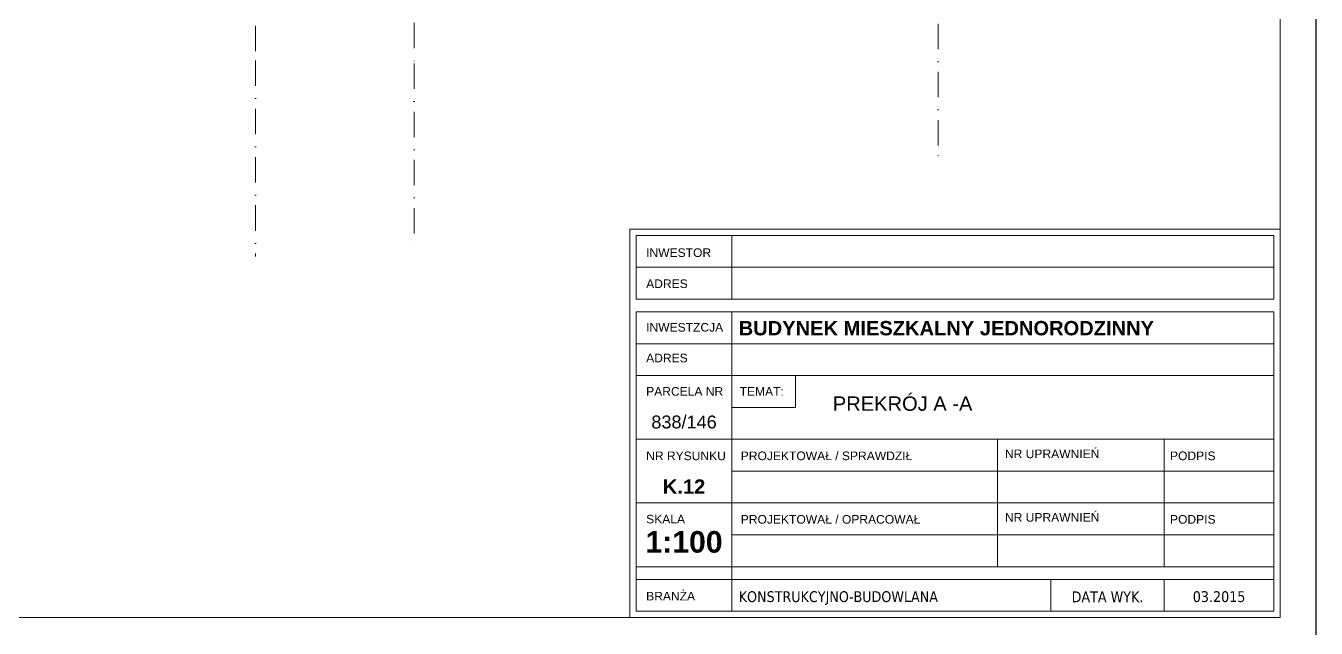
# Model space of a CAD drawing. Header units: millimetres. Extents: x 4647 to 73915, y -13612 to -8141.
# Drawn here: x 6120 to 7914, y -12393 to -11554 of the extents above; entities that cross this region are included whole.
import ezdxf
from ezdxf.enums import TextEntityAlignment as Align

# ---------------------------------------------------------------- set-up
doc = ezdxf.new("R2010")
doc.units = ezdxf.units.MM
doc.linetypes.add('Kropki i Kreski', pattern=[67.027776, 35.277777, -17.638888, 0, -14.111111])
doc.layers.add('Konstrukcja - Siatka mod', color=7, linetype='Continuous')
for name, color, linetype, lineweight in [('Konstrukcja - Siatka mod_Nr_Pióra__1', 7, 'Continuous', 5), ('Konstrukcja - Siatka mod_Nr_Pióra__7', 7, 'Continuous', 35), ('Opisy - Tekst_Nr_Pióra__1', 7, 'Continuous', 13), ('Opisy - Tekst_Nr_Pióra__7', 7, 'Continuous', 35)]:
    doc.layers.add(name, color=color, linetype=linetype, lineweight=lineweight)
doc.layers.add('Konstrukcja - Siatka mod_Nr_Pióra__4', color=7, linetype='Continuous', lineweight=5, true_color=0x029e21)
doc.layers.add('Opisy - Tekst_Nr_Pióra__2', color=7, linetype='Continuous', lineweight=15, true_color=0x7f7f7f)
doc.styles.add('GENERATED_STYLE_1', font='arialbd.ttf')
doc.styles.add('GENERATED_STYLE_2', font='tahoma.ttf')
doc.styles.add('GENERATED_STYLE_3', font='arial.ttf')
doc.styles.add('GENERATED_STYLE_4', font='arial.ttf')

# ---------------------------------------------------------------- blocks, each defined once
blk = doc.blocks.new('Standardowy znacznik siatki')
at = {"layer": 'Konstrukcja - Siatka mod_Nr_Pióra__4', "linetype": 'Kropki i Kreski'}
for p, q in [((272.5, 0), (0, 0)), ((272.5, 0), (1529.2, 0)), ((1529.2, 0), (1801.7, 0))]:
    blk.add_line(p, q, dxfattribs=at)
blk.add_point((272.5, 0), dxfattribs=at)
blk.add_point((272.5, 0), dxfattribs=at)
at = {"layer": 'Konstrukcja - Siatka mod_Nr_Pióra__7', "linetype": 'Continuous'}
blk.add_circle((-20, 0), 20, dxfattribs=at)
at = {"layer": 'Konstrukcja - Siatka mod_Nr_Pióra__1', "style": 'GENERATED_STYLE_1'}
blk.add_attdef('AC_MarkerText_1', text='', height=18, dxfattribs=at).set_placement((-28.2, -13.3), align=Align.BOTTOM_LEFT)
blk = doc.blocks.new('Standardowy znacznik siatki_2')
at = {"layer": 'Konstrukcja - Siatka mod_Nr_Pióra__4', "linetype": 'Kropki i Kreski'}
for p, q in [((268.5, 0), (1533.2, 0)), ((1533.2, 0), (1801.7, 0)), ((268.5, 0), (0, 0))]:
    blk.add_line(p, q, dxfattribs=at)
blk.add_point((268.5, 0), dxfattribs=at)
blk.add_point((268.5, 0), dxfattribs=at)
at = {"layer": 'Konstrukcja - Siatka mod_Nr_Pióra__7', "linetype": 'Continuous'}
blk.add_circle((-20, 0), 20, dxfattribs=at)
at = {"layer": 'Konstrukcja - Siatka mod_Nr_Pióra__1', "style": 'GENERATED_STYLE_1'}
blk.add_attdef('AC_MarkerText_1', text='', height=18, dxfattribs=at).set_placement((-28.9, -13.3), align=Align.BOTTOM_LEFT)
blk = doc.blocks.new('Standardowy znacznik siatki_3')
at = {"layer": 'Konstrukcja - Siatka mod_Nr_Pióra__4', "linetype": 'Kropki i Kreski'}
for p, q in [((1, 0), (0, 0)), ((1, 0), (1660.6, 0)), ((1660.6, 0), (1661.6, 0))]:
    blk.add_line(p, q, dxfattribs=at)
blk.add_point((1, 0), dxfattribs=at)
blk.add_point((1, 0), dxfattribs=at)
at = {"layer": 'Konstrukcja - Siatka mod_Nr_Pióra__7', "linetype": 'Continuous'}
blk.add_circle((-20, 0), 20, dxfattribs=at)
at = {"layer": 'Konstrukcja - Siatka mod_Nr_Pióra__1', "style": 'GENERATED_STYLE_1'}
blk.add_attdef('AC_MarkerText_1', text='', height=18, rotation=90, dxfattribs=at).set_placement((-6.7, -6.8), align=Align.BOTTOM_LEFT)

msp = doc.modelspace()

# ---------------------------------------------------------------- linework, layer by layer
msp.add_lwpolyline([(5814.41, -12577.97), (7914.41, -12577.97), (7914.41, -9607.97), (5814.41, -9607.97)], close=True)
at = {"layer": 'Opisy - Tekst_Nr_Pióra__1', "linetype": 'Continuous', "ltscale": 10}
for p, q in [((7102.06, -11846.09), (7102.06, -11934.74)), ((6969.09, -11890.41), (7855.55, -11890.41)), ((7102.06, -11952.46), (7102.06, -12369.1)), ((6969.09, -11996.79), (7855.55, -11996.79)), ((6969.09, -12041.11), (7855.55, -12041.11)), ((6969.09, -12129.76), (7855.55, -12129.76)), ((7471.15, -12129.76), (7471.15, -12307.05)), ((7703.28, -12129.76), (7703.28, -12307.05)), ((7102.06, -12174.08), (7855.55, -12174.08)), ((6969.09, -12218.4), (7855.55, -12218.4)), ((7102.06, -12262.73), (7855.55, -12262.73)), ((6969.09, -12307.05), (7855.55, -12307.05)), ((6969.09, -12324.78), (7855.55, -12324.78)), ((7545.29, -12324.78), (7545.29, -12369.1)), ((7703.28, -12324.78), (7703.28, -12369.1))]:
    msp.add_line(p, q, dxfattribs=at)
at = {"layer": 'Opisy - Tekst_Nr_Pióra__1', "linetype": 'Continuous', "ltscale": 10, "flags": 128}
for points in [[(7864.41, -12377.97), (5964.41, -12377.97), (5964.41, -9657.97), (7864.41, -9657.97)], [(6960.22, -11837.22), (7864.41, -11837.22), (7864.41, -12377.97), (6960.22, -12377.97)], [(7855.55, -11934.74), (6969.09, -11934.74), (6969.09, -11846.09), (7855.55, -11846.09)], [(6969.09, -11952.46), (7855.55, -11952.46), (7855.55, -12369.1), (6969.09, -12369.1)]]:
    msp.add_lwpolyline(points, close=True, dxfattribs=at)
msp.add_lwpolyline([(7102.06, -12085.43), (7190.7, -12085.43), (7190.7, -12041.11)], dxfattribs=at)

# ---------------------------------------------------------------- block references
at = {"layer": 'Konstrukcja - Siatka mod', "color": 251, "lineweight": 15}
ref = msp.add_blockref('Standardowy znacznik siatki', (6439.9, -10073.57), dxfattribs=dict(at, rotation=270))
ref.add_attrib('AC_MarkerText_1_1', 'C', dxfattribs={"color": 251, "lineweight": 15, "height": 18, "style": 'GENERATED_STYLE_1'}).set_placement((6431.02, -10066.86), align=Align.BOTTOM_LEFT)
ref.add_attrib('AC_MarkerText_1_2', 'C', dxfattribs={"color": 251, "lineweight": 15, "height": 18, "style": 'GENERATED_STYLE_1'}).set_placement((6431.02, -11506.86), align=Align.BOTTOM_LEFT)
ref = msp.add_blockref('Standardowy znacznik siatki_2', (6660.39, -10073.57), dxfattribs=dict(at, rotation=270))
ref.add_attrib('AC_MarkerText_1_1', 'B', dxfattribs={"color": 251, "lineweight": 15, "height": 18, "style": 'GENERATED_STYLE_1'}).set_placement((6652.17, -10066.86), align=Align.BOTTOM_LEFT)
ref.add_attrib('AC_MarkerText_1_2', 'B', dxfattribs={"color": 251, "lineweight": 15, "height": 18, "style": 'GENERATED_STYLE_1'}).set_placement((6652.17, -11506.86), align=Align.BOTTOM_LEFT)
ref = msp.add_blockref('Standardowy znacznik siatki_3', (7388.9, -10073.57), dxfattribs=dict(at, rotation=270))
ref.add_attrib('AC_MarkerText_1_1', 'A', dxfattribs={"color": 251, "lineweight": 15, "height": 18, "style": 'GENERATED_STYLE_1'}).set_placement((7380.68, -10066.86), align=Align.BOTTOM_LEFT)
ref.add_attrib('AC_MarkerText_1_2', 'A', dxfattribs={"color": 251, "lineweight": 15, "height": 18, "style": 'GENERATED_STYLE_1'}).set_placement((7380.68, -11506.86), align=Align.BOTTOM_LEFT)

# ---------------------------------------------------------------- texts
at = {"layer": 'Opisy - Tekst_Nr_Pióra__2', "linetype": 'Continuous', "char_height": 12, "attachment_point": 1, "style": 'GENERATED_STYLE_4'}
for s, insert in [('{INWESTOR}', (6982.91, -11864.04)), ('{ADRES}', (6982.91, -11907.26)), ('{INWESTZCJA}', (6982.91, -11967.92)), ('{ADRES}', (6982.91, -12010.66)), ('{PARCELA NR}', (6982.91, -12057.11)), ('{TEMAT:}', (7112.82, -12057.2)), ('{NR UPRAWNIEŃ}', (7481.72, -12144.03)), ('{NR RYSUNKU}', (6982.91, -12146.79)), ('{PROJEKTOWAŁ / SPRAWDZIŁ}', (7114.48, -12146.79)), ('{PODPIS}', (7711.21, -12146.79)), ('{PROJEKTOWAŁ / OPRACOWAŁ}', (7114.48, -12235.19)), ('{NR UPRAWNIEŃ}', (7481.72, -12232.43)), ('{SKALA}', (6982.91, -12234.83)), ('{PODPIS}', (7711.21, -12235.19)), ('{BRANŻA}', (6982.91, -12342.08))]:
    msp.add_mtext(s, dxfattribs=dict(at, insert=insert))
at = {"layer": 'Opisy - Tekst_Nr_Pióra__7', "linetype": 'Continuous'}
for s, insert, char_height, attachment_point, style in [('{BUDYNEK MIESZKALNY JEDNORODZINNY}', (7111.53, -11965.09), 20, 1, 'GENERATED_STYLE_1'), ('{\\fArial|b0|i0|c238|p34;\\C70;PREKRÓJ A -A }', (7242.42, -12070.12), 20, 1, 'GENERATED_STYLE_1'), ('{838/146}', (7035.57, -12114.92), 18, 8, 'GENERATED_STYLE_3'), ('K.12', (7035.57, -12205.66), 20, 8, 'GENERATED_STYLE_1'), ('{1:100}', (7035.57, -12287.93), 30, 8, 'GENERATED_STYLE_1'), ('KONSTRUKCYJNO-BUDOWLANA', (7111.55, -12341.23), 15, 1, 'GENERATED_STYLE_2'), ('{DATA WYK.}', (7624.28, -12341.49), 15, 2, 'GENERATED_STYLE_2'), ('{03.2015}', (7779.42, -12341.23), 15, 2, 'GENERATED_STYLE_2')]:
    msp.add_mtext(s, dxfattribs=dict(at, insert=insert, char_height=char_height, attachment_point=attachment_point, style=style))

doc.saveas('drawing.dxf')
